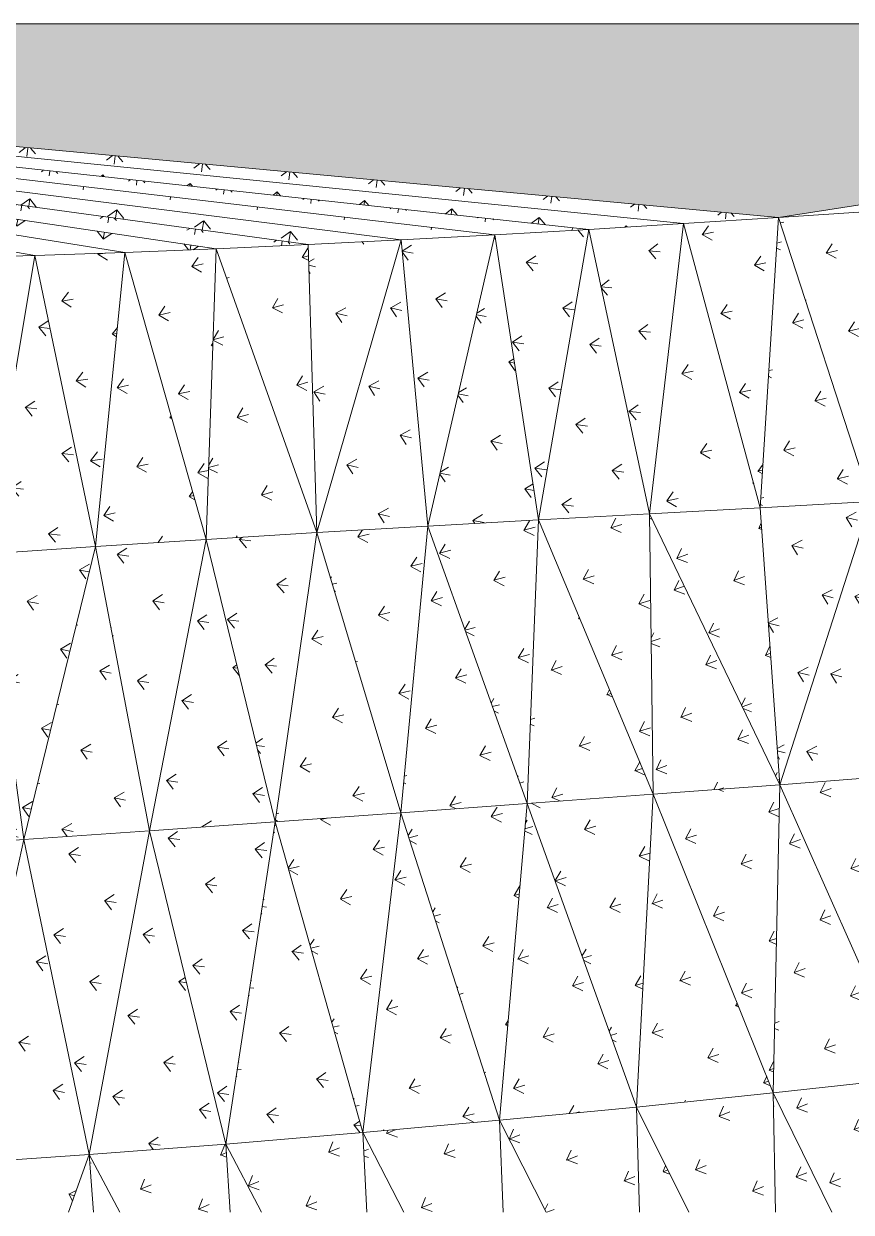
# Model space of a CAD drawing. Header units: millimetres. Extents: x -57519 to 497916, y -349472 to 446842.
# Drawn here: x 471370 to 474755, y -13502 to -8643 of the extents above; entities that cross this region are included whole.
import ezdxf

# ---------------------------------------------------------------- set-up
doc = ezdxf.new("R2010")
doc.units = ezdxf.units.MM
for name, color, linetype, lineweight in [('A-FLOR', 192, 'Continuous', 5), ('A-FLOR-PATT', 8, 'Continuous', 5), ('A-WALL', 113, 'Continuous', 20)]:
    doc.layers.add(name, color=color, linetype=linetype, lineweight=lineweight)

msp = doc.modelspace()

# ---------------------------------------------------------------- hatches: boundary and pattern name
at = {"layer": 'A-FLOR-PATT'}
h = msp.add_hatch(dxfattribs=at)
h.set_pattern_fill('FP_1823', color=256, style=0, pattern_type=2)
h.set_pattern_definition([(78.706, (384542.51, -58374.24), (-144.33207, 190.44747), [43.764, -286.325]), (32.522, (384542.51, -58374.24), (-144.33, 190.4491), [46.471, -201.375]), (127.157, (384542.51, -58374.24), (-208.9779, -133.24983), [44.805, -194.155])])
h.paths.add_polyline_path([(471415, -9590.2), (471784, -9577.6), (465950.1, -8642.5), (471211.9, -9555)], flags=0)
h = msp.add_hatch(dxfattribs=at)
h.set_pattern_fill('FP_1824', color=256, style=0, pattern_type=2)
h.set_pattern_definition([(260.5, (501572.71, -2401.94), (150.0097, -188.2403), [44.112, -288.6]), (214.323, (501572.7, -2401.94), (150.0107, -188.2402), [46.524, -201.604]), (308.551, (501572.7, -2401.94), (204.9238, 139.907), [45.132, -195.57])])
h.paths.add_polyline_path([(472157.1, -9562.7), (472533.9, -9545.6), (465950.1, -8642.5), (471170.2, -9416.4)], flags=0)
h = msp.add_hatch(dxfattribs=at)
h.set_pattern_fill('FP_1825', color=256, style=0, pattern_type=2)
h.set_pattern_definition([(79.63, (384537.52, -59356.86), (-147.2566, 189.34966), [43.944, -287.504]), (33.447, (384537.52, -59356.86), (-147.255, 189.3515), [46.498, -201.49]), (127.872, (384537.52, -59356.86), (-206.91896, -136.68433), [44.976, -194.895])])
h.paths.add_polyline_path([(471784, -9577.6), (472157.1, -9562.7), (465950.1, -8642.5), (471690.9, -9562.7)], flags=0)
h = msp.add_hatch(dxfattribs=at)
h.set_pattern_fill('FP_1827', color=256, style=0, pattern_type=2)
h.set_pattern_definition([(261.257, (501411.08, -1514.52), (152.3994, -187.2368), [44.261, -289.574]), (215.09, (501411.08, -1514.52), (152.3998, -187.2363), [46.55, -201.716]), (309.144, (501411.08, -1514.52), (203.1428, 142.7201), [45.266, -196.153])])
h.paths.add_polyline_path([(472533.9, -9545.6), (472914, -9526.4), (465950.1, -8642.5), (471170.2, -9358.5)], flags=0)
h = msp.add_hatch(dxfattribs=at)
h.set_pattern_fill('FP_1830', color=256, style=0, pattern_type=2)
h.set_pattern_definition([(272.066, (493411.82, -5733.25), (184.9975, -147.1594), [40.275, -263.501]), (221.947, (493411.82, -5733.25), (184.9984, -147.1585), [43.876, -190.13]), (321.499, (493411.82, -5733.25), (174.0457, 156.4197), [44.323, -192.066])])
h.paths.add_polyline_path([(474457.6, -9434.3), (479582.2, -8642.5), (465950.1, -8642.5), (474382.6, -9427.3)], flags=0)
h = msp.add_hatch(dxfattribs=at)
h.set_pattern_fill('FP_1835', color=256, style=0, pattern_type=2)
h.set_pattern_definition([(261.946, (501234.83, -727.78), (154.5756, -186.2592), [44.391, -290.428]), (215.789, (501234.83, -727.78), (154.5753, -186.2593), [46.573, -201.815]), (309.689, (501234.83, -727.78), (201.4857, 145.2574), [45.383, -196.662])])
h.paths.add_polyline_path([(472914, -9526.4), (473296.9, -9505.5), (466555.4, -8719.3), (471170.2, -9305.1)], flags=0)
h = msp.add_hatch(dxfattribs=at)
h.set_pattern_fill('FP_1862', color=256, style=0, pattern_type=2)
h.set_pattern_definition([(262.575, (501048.51, -34.43), (156.5609, -185.3069), [44.505, -291.171]), (216.427, (501048.5, -34.43), (156.5607, -185.307), [46.592, -201.9]), (310.194, (501048.5, -34.43), (199.939, 147.5553), [45.486, -197.104])])
h.paths.add_polyline_path([(473296.9, -9505.5), (473682.1, -9483.1), (466560.5, -8714.2), (473140.2, -9487.1)], flags=0)
h = msp.add_hatch(dxfattribs=at)
h.set_pattern_fill('FP_1829', color=256, style=0, pattern_type=2)
h.set_pattern_definition([(263.679, (500659.36, 1096.2), (160.04505, -183.4711), [44.685, -292.348]), (217.543, (500659.36, 1096.2), (160.0468, -183.4697), [46.621, -202.025]), (311.099, (500659.36, 1096.2), (197.1517, 151.5139), [45.65, -197.817])])
h.paths.add_polyline_path([(474069.1, -9459.2), (474457.6, -9434.3), (466632.2, -8711.1), (473821.1, -9434.3)], flags=0)
h = msp.add_hatch(dxfattribs=at)
h.set_pattern_fill('FP_1828', color=256, style=0, pattern_type=2)
h.set_pattern_definition([(263.151, (500855.74, 571.8), (158.3796, -184.378), [44.602, -291.81]), (217.01, (500855.74, 571.8), (158.3785, -184.3779), [46.609, -201.97]), (310.662, (500855.74, 571.8), (198.4987, 149.632), [45.574, -197.488])])
h.paths.add_polyline_path([(473682.1, -9483.1), (474069.1, -9459.2), (466632.2, -8716.7), (473140.2, -9424.2)], flags=0)
h = msp.add_hatch(dxfattribs=at)
h.set_pattern_fill('FP_1832', color=256, style=0, pattern_type=2)
h.set_pattern_definition([(297.7, (481584.5, -12587.34), (228.1338, -66.0766), [33.417, -218.631]), (234.761, (481584.5, -12587.34), (228.133, -66.0775), [36.062, -156.267]), (343.847, (481584.5, -12587.34), (110.9704, 157.085), [44.533, -192.977])])
h.paths.add_polyline_path([(474457.6, -9434.3), (474846.9, -9408.4), (479050.3, -8724.7), (474625, -9408.4)], flags=0)
h = msp.add_hatch(dxfattribs=at)
h.set_pattern_fill('FP_1729', color=256, style=0, pattern_type=2)
h.set_pattern_definition([(14.175, (391637.37, 3341.4), (127.9513, 203.4777), [47.488, -310.69]), (332.174, (391637.37, 3341.4), (127.94775, 203.4801), [46.5, -201.499]), (57.838, (391637.37, 3341.4), (-219.322, 115.7637), [45.068, -195.296])])
h.paths.add_polyline_path([(474834.9, -10596.6), (474846.9, -9408.4), (474457.6, -9434.3), (474825.8, -10568.5)], flags=0)
h = msp.add_hatch(dxfattribs=at)
h.set_pattern_fill('FP_1728', color=256, style=0, pattern_type=2)
h.set_pattern_definition([(354.585, (411573.41, 20632.89), (198.60074, 147.5638), [47.521, -310.908]), (311.099, (411573.41, 20632.9), (198.6011, 147.5644), [45.132, -195.572]), (36.613, (411573.41, 20632.9), (-158.2287, 181.3885), [46.392, -201.03])])
h.paths.add_polyline_path([(473929.7, -10646.1), (474069.1, -9459.2), (473682.1, -9483.1)], flags=0)
h = msp.add_hatch(dxfattribs=at)
h.set_pattern_fill('FP_1696', color=256, style=0, pattern_type=2)
h.set_pattern_definition([(11.705, (393689.75, 6095.28), (137.58086, 197.68116), [47.528, -310.953]), (329.654, (393689.75, 6095.28), (137.58286, 197.6793), [46.375, -200.957]), (55.163, (393689.75, 6095.28), (-213.4459, 124.955), [45.158, -195.686])])
h.paths.add_polyline_path([(473929.7, -10646.1), (474382.6, -10621.9), (474069.1, -9459.2), (473944.9, -10516.5)], flags=0)
h = msp.add_hatch(dxfattribs=at)
h.set_pattern_fill('FP_1731', color=256, style=0, pattern_type=2)
h.set_pattern_definition([(11.793, (393720.32, 6029.91), (137.58726, 197.97232), [47.54, -311.029]), (329.704, (393720.32, 6029.9), (137.587, 197.97286), [46.344, -200.825]), (55.201, (393720.32, 6029.9), (-213.41264, 124.6913), [45.204, -195.884])])
h.paths.add_polyline_path([(474382.6, -10621.9), (474457.6, -9434.3), (474069.5, -9460.6), (474375.8, -10596.6)], flags=0)
h = msp.add_hatch(dxfattribs=at)
h.set_pattern_fill('FP_1707', color=256, style=0, pattern_type=2)
h.set_pattern_definition([(14.087, (391619.6, 3376.82), (127.95163, 203.1851), [47.474, -310.595]), (332.122, (391619.6, 3376.82), (127.9498, 203.18555), [46.528, -201.62]), (57.801, (391619.6, 3376.82), (-219.35085, 116.0297), [45.022, -195.094])])
h.paths.add_polyline_path([(474382.6, -10621.9), (474834.9, -10596.6), (474457.6, -9434.3), (474456, -9459.2)], flags=0)
h = msp.add_hatch(dxfattribs=at)
h.set_pattern_fill('FP_1726', color=256, style=0, pattern_type=2)
h.set_pattern_definition([(349.582, (417589.55, 24238.65), (212.47845, 129.78445), [47.39, -310.048]), (305.576, (417589.55, 24238.65), (212.4782, 129.78395), [44.819, -194.217]), (31.417, (417589.55, 24238.65), (-139.0672, 194.419), [46.684, -202.296])])
h.paths.add_polyline_path([(473022.6, -10696.4), (473296.9, -9505.5), (472914, -9526.4)], flags=0)
h = msp.add_hatch(dxfattribs=at)
h.set_pattern_fill('FP_1698', color=256, style=0, pattern_type=2)
h.set_pattern_definition([(349.598, (417537.59, 24026.99), (212.47725, 129.8353), [47.387, -310.025]), (305.582, (417537.6, 24027), (212.4773, 129.8349), [44.811, -194.179]), (31.427, (417537.6, 24027), (-139.0597, 194.3673), [46.689, -202.317])])
h.paths.add_polyline_path([(473022.6, -10696.4), (473476.2, -10670.8), (473296.9, -9505.5), (473140.2, -10185.8)], flags=0)
h = msp.add_hatch(dxfattribs=at)
h.set_pattern_fill('FP_1732', color=256, style=0, pattern_type=2)
h.set_pattern_definition([(352.099, (414556.12, 22489.47), (205.74063, 138.84254), [47.462, -310.517]), (308.361, (414556.12, 22489.47), (205.74055, 138.8423), [44.967, -194.859]), (34.013, (414556.12, 22489.47), (-148.8394, 188.0517), [46.539, -201.668])])
h.paths.add_polyline_path([(473476.2, -10670.8), (473682.1, -9483.1), (473296.9, -9505.5)], flags=0)
h = msp.add_hatch(dxfattribs=at)
h.set_pattern_fill('FP_1697', color=256, style=0, pattern_type=2)
h.set_pattern_definition([(352.068, (414456.73, 22237.53), (205.7379, 138.74508), [47.467, -310.554]), (308.35, (414456.73, 22237.53), (205.7372, 138.7472), [44.984, -194.931]), (33.995, (414456.73, 22237.53), (-148.858, 188.151), [46.528, -201.622])])
h.paths.add_polyline_path([(473476.2, -10670.8), (473929.7, -10646.1), (473682.1, -9483.1), (473678.2, -9505.5)], flags=0)
h = msp.add_hatch(dxfattribs=at)
h.set_pattern_fill('FP_1725', color=256, style=0, pattern_type=2)
h.set_pattern_definition([(12.218, (393249.76, 7594.81), (135.08878, 199.0251), [47.5, -310.765]), (330.192, (393249.76, 7594.81), (135.0899, 199.0242), [46.472, -201.38]), (55.833, (393249.76, 7594.8), (-215.0615, 123.2058), [45.101, -195.439])])
h.paths.add_polyline_path([(472115.9, -10750.9), (472157.1, -9562.7), (471784, -9577.6)], flags=0)
h = msp.add_hatch(dxfattribs=at)
h.set_pattern_fill('FP_1699', color=256, style=0, pattern_type=2)
h.set_pattern_definition([(15.409, (390852.12, 4179.16), (122.64892, 206.06814), [47.445, -310.411]), (333.474, (390852.12, 4179.16), (122.6488, 206.068), [46.594, -201.909]), (59.24, (390852.12, 4179.16), (-222.34474, 110.9808), [44.964, -194.842])])
h.paths.add_polyline_path([(472115.9, -10750.9), (472569.1, -10723.1), (472157.1, -9562.7)], flags=0)
h = msp.add_hatch(dxfattribs=at)
h.set_pattern_fill('FP_1742', color=256, style=0, pattern_type=2)
h.set_pattern_definition([(15.274, (390839.26, 4072.28), (122.65073, 205.6165), [47.42, -310.244]), (333.393, (390839.26, 4072.28), (122.65, 205.6169), [46.635, -202.084]), (59.184, (390839.26, 4072.28), (-222.379, 111.39386), [44.891, -194.527])])
h.paths.add_polyline_path([(472569.1, -10723.1), (472533.9, -9545.6), (472157.1, -9562.7)], flags=0)
h = msp.add_hatch(dxfattribs=at)
h.set_pattern_fill('FP_1727', color=256, style=0, pattern_type=2)
h.set_pattern_definition([(347.049, (420635.78, 25871.99), (218.74388, 120.47014), [47.309, -309.516]), (302.765, (420635.78, 25871.99), (218.7453, 120.4699), [44.694, -193.673]), (28.843, (420635.78, 25871.99), (-129.00265, 200.4415), [46.823, -202.901])])
h.paths.add_polyline_path([(472569.1, -10723.1), (472914, -9526.4), (472533.9, -9545.6)], flags=0)
h = msp.add_hatch(dxfattribs=at)
h.set_pattern_fill('FP_1695', color=256, style=0, pattern_type=2)
h.set_pattern_definition([(347.12, (420648.67, 25695.47), (218.7421, 120.69606), [47.291, -309.398]), (302.79, (420648.67, 25695.47), (218.74085, 120.6974), [44.653, -193.498]), (28.889, (420648.67, 25695.47), (-128.9737, 200.205), [46.843, -202.988])])
h.paths.add_polyline_path([(472569.1, -10723.1), (473022.6, -10696.4), (472914, -9526.4), (472576.7, -10696.4)], flags=0)
h = msp.add_hatch(dxfattribs=at)
h.set_pattern_fill('FP_1721', color=256, style=0, pattern_type=2)
h.set_pattern_definition([(352.106, (413855.31, 24839.85), (204.93944, 139.63364), [47.512, -310.847]), (308.464, (413855.31, 24839.85), (204.9383, 139.634), [45.223, -195.966]), (34.268, (413855.31, 24839.85), (-150.0236, 188.8512), [46.498, -201.489])])
h.paths.add_polyline_path([(471211.9, -10810.5), (471415, -9590.2), (471048.5, -9601.4), (471170.2, -10501.7)], flags=0)
h = msp.add_hatch(dxfattribs=at)
h.set_pattern_fill('FP_1694', color=256, style=0, pattern_type=2)
h.set_pattern_definition([(352.394, (414095.21, 24638.88), (204.9582, 140.5402), [47.463, -310.528]), (308.575, (414095.21, 24638.88), (204.9581, 140.5402), [45.07, -195.305]), (34.438, (414095.21, 24638.88), (-149.88215, 187.9256), [46.596, -201.918])])
h.paths.add_polyline_path([(471211.9, -10810.5), (471663.4, -10780.1), (471415, -9590.2), (471217, -10780.1)], flags=0)
h = msp.add_hatch(dxfattribs=at)
h.set_pattern_fill('FP_1723', color=256, style=0, pattern_type=2)
h.set_pattern_definition([(8.999, (395956.15, 11188.55), (147.73682, 191.42178), [47.563, -311.178]), (326.777, (395956.15, 11188.55), (147.73565, 191.4229), [46.304, -200.651]), (52.34, (395956.15, 11188.55), (-206.58884, 135.3066), [45.338, -196.465])])
h.paths.add_polyline_path([(471663.4, -10780.1), (471784, -9577.6), (471415, -9590.2), (471432.3, -9672.8)], flags=0)
h = msp.add_hatch(dxfattribs=at)
h.set_pattern_fill('FP_1693', color=256, style=0, pattern_type=2)
h.set_pattern_definition([(12.417, (393288.15, 7770.3), (135.09994, 199.6848), [47.529, -310.955]), (330.306, (393288.15, 7770.3), (135.1002, 199.6846), [46.406, -201.093]), (55.919, (393288.15, 7770.3), (-214.9976, 122.60244), [45.205, -195.888])])
h.paths.add_polyline_path([(471663.4, -10780.1), (472115.9, -10750.9), (471784, -9577.6)], flags=0)
h = msp.add_hatch(dxfattribs=at)
h.set_pattern_fill('FP_1593', color=256, style=0, pattern_type=2)
h.set_pattern_definition([(20.08, (386591.9, -3094.17), (102.09065, 213.76698), [47.234, -309.028]), (338.529, (386591.9, -3094.17), (102.0936, 213.76535), [46.848, -203.006]), (64.471, (386591.9, -3094.17), (-232.5142, 91.4541), [44.418, -192.476])])
h.paths.add_polyline_path([(474462, -11754.1), (474382.6, -10621.9), (473929.7, -10646.1), (474188.5, -11184.8)], flags=0)
h = msp.add_hatch(dxfattribs=at)
h.set_pattern_fill('FP_1587', color=256, style=0, pattern_type=2)
h.set_pattern_definition([(345.865, (421529.82, 24276.86), (221.89175, 115.0683), [47.22, -308.935]), (301.431, (421529.82, 24276.86), (221.893, 115.0679), [44.398, -192.391]), (27.41, (421529.82, 24276.86), (-123.4785, 202.0446), [46.866, -203.088])])
h.paths.add_polyline_path([(474462, -11754.1), (474834.9, -10596.6), (474382.6, -10621.9), (474422.1, -11184.8)], flags=0)
h = msp.add_hatch(dxfattribs=at)
h.set_pattern_fill('FP_1552', color=256, style=0, pattern_type=2)
h.set_pattern_definition([(346.065, (421687.88, 24043.37), (221.8734, 115.70653), [47.163, -308.564]), (301.497, (421687.88, 24043.37), (221.8725, 115.7088), [44.281, -191.886]), (27.542, (421687.88, 24043.37), (-123.3847, 201.3733), [46.918, -203.313])])
h.paths.add_polyline_path([(474462, -11754.1), (474980.1, -11713.7), (474834.9, -10596.6), (474467.9, -11735.8)], flags=0)
h = msp.add_hatch(dxfattribs=at)
h.set_pattern_fill('FP_1584', color=256, style=0, pattern_type=2)
h.set_pattern_definition([(15.322, (389956.41, 3148.24), (122.713, 205.24533), [47.431, -310.315]), (333.526, (389956.41, 3148.24), (122.7154, 205.24405), [46.568, -201.793]), (59.125, (389956.4, 3148.24), (-222.3168, 110.71634), [44.837, -194.295])])
h.paths.add_polyline_path([(473428.6, -11831.5), (473476.2, -10670.8), (473022.6, -10696.4), (473197.3, -11184.8)], flags=0)
h = msp.add_hatch(dxfattribs=at)
h.set_pattern_fill('FP_1558', color=256, style=0, pattern_type=2)
h.set_pattern_definition([(17.858, (388196.32, 208.16), (112.55805, 210.30873), [47.379, -309.974]), (336.127, (388196.32, 208.16), (112.5562, 210.30936), [46.663, -202.207]), (61.844, (388196.32, 208.16), (-227.5763, 100.7233), [44.725, -193.81])])
h.paths.add_polyline_path([(473428.6, -11831.5), (473944.9, -11793.3), (473476.2, -10670.8), (473455.1, -11184.8)], flags=0)
h = msp.add_hatch(dxfattribs=at)
h.set_pattern_fill('FP_1585', color=256, style=0, pattern_type=2)
h.set_pattern_definition([(17.683, (388200.66, 83.09), (112.5749, 209.71852), [47.341, -309.728]), (336.018, (388200.66, 83.1), (112.5751, 209.7182), [46.712, -202.418]), (61.774, (388200.66, 83.1), (-227.62376, 101.2563), [44.629, -193.393])])
h.paths.add_polyline_path([(473944.9, -11793.3), (473929.7, -10646.1), (473476.2, -10670.8), (473690.8, -11184.8)], flags=0)
h = msp.add_hatch(dxfattribs=at)
h.set_pattern_fill('FP_1551', color=256, style=0, pattern_type=2)
h.set_pattern_definition([(20.289, (386570.91, -2992.86), (102.0517, 214.47392), [47.286, -309.365]), (338.664, (386570.91, -2992.86), (102.0538, 214.4735), [46.795, -202.78]), (64.553, (386570.9, -2992.86), (-232.4692, 90.8062), [44.534, -192.981])])
h.paths.add_polyline_path([(473944.9, -11793.3), (474462, -11754.1), (473929.7, -10646.1), (473944.4, -11754.1)], flags=0)
h = msp.add_hatch(dxfattribs=at)
h.set_pattern_fill('FP_1582', color=256, style=0, pattern_type=2)
h.set_pattern_definition([(353.4, (412074.52, 22886.79), (202.11636, 143.33826), [47.491, -310.711]), (309.798, (412074.52, 22886.79), (202.115, 143.3405), [45.028, -195.121]), (35.344, (412074.52, 22886.79), (-153.7135, 184.5082), [46.459, -201.324])])
h.paths.add_polyline_path([(472398.2, -11905.7), (472569.1, -10723.1), (472115.9, -10750.9), (472221.9, -11184.8)], flags=0)
h = msp.add_hatch(dxfattribs=at)
h.set_pattern_fill('FP_1547', color=256, style=0, pattern_type=2)
h.set_pattern_definition([(13.085, (391861.11, 6270.75), (132.54557, 200.68763), [47.519, -310.889]), (331.1, (391861.1, 6270.75), (132.5455, 200.68784), [46.38, -200.981]), (56.557, (391861.1, 6270.75), (-216.55604, 119.5451), [45.095, -195.412])])
h.paths.add_polyline_path([(472398.2, -11905.7), (472913, -11868.9), (472569.1, -10723.1), (472403.5, -11868.9)], flags=0)
h = msp.add_hatch(dxfattribs=at)
h.set_pattern_fill('FP_1583', color=256, style=0, pattern_type=2)
h.set_pattern_definition([(12.978, (391855.8, 6103.95), (132.5409, 200.3308), [47.503, -310.787]), (331.039, (391855.8, 6103.95), (132.5424, 200.33054), [46.416, -201.137]), (56.511, (391855.8, 6103.95), (-216.597, 119.8671), [45.039, -195.169])])
h.paths.add_polyline_path([(472913, -11868.9), (473022.6, -10696.4), (472569.1, -10723.1), (472707.7, -11184.8)], flags=0)
h = msp.add_hatch(dxfattribs=at)
h.set_pattern_fill('FP_1550', color=256, style=0, pattern_type=2)
h.set_pattern_definition([(15.461, (389959.77, 3294.2), (122.70954, 205.71146), [47.456, -310.48]), (333.609, (389959.77, 3294.2), (122.7109, 205.7105), [46.525, -201.608]), (59.183, (389959.77, 3294.2), (-222.27306, 110.29355), [44.912, -194.619])])
h.paths.add_polyline_path([(472913, -11868.9), (473428.6, -11831.5), (473022.6, -10696.4), (472977, -11184.8)], flags=0)
h = msp.add_hatch(dxfattribs=at)
h.set_pattern_fill('FP_1580', color=256, style=0, pattern_type=2)
h.set_pattern_definition([(349.043, (417427.53, 26368.53), (214.1085, 127.90053), [47.346, -309.76]), (304.883, (417427.53, 26368.53), (214.108, 127.9022), [44.748, -193.909]), (30.853, (417427.53, 26368.53), (-136.489, 195.7753), [46.763, -202.639])])
h.paths.add_polyline_path([(471370.1, -11978.8), (471663.4, -10780.1), (471211.9, -10810.5), (471262.6, -11184.8)], flags=0)
h = msp.add_hatch(dxfattribs=at)
h.set_pattern_fill('FP_1546', color=256, style=0, pattern_type=2)
h.set_pattern_definition([(349.072, (417378.1, 26119.33), (214.10583, 127.99282), [47.339, -309.715]), (304.893, (417378.1, 26119.33), (214.1059, 127.9927), [44.732, -193.839]), (30.871, (417378.1, 26119.33), (-136.4731, 195.6809), [46.771, -202.675])])
h.paths.add_polyline_path([(471370.1, -11978.8), (471883.9, -11942.3), (471663.4, -10780.1), (471379.1, -11942.3)], flags=0)
h = msp.add_hatch(dxfattribs=at)
h.set_pattern_fill('FP_1581', color=256, style=0, pattern_type=2)
h.set_pattern_definition([(351.202, (414740.16, 24710.32), (208.3484, 135.67016), [47.425, -310.274]), (307.321, (414740.16, 24710.32), (208.3483, 135.6696), [44.887, -194.51]), (33.071, (414740.16, 24710.32), (-145.14175, 190.3798), [46.618, -202.01])])
h.paths.add_polyline_path([(471883.9, -11942.3), (472115.9, -10750.9), (471663.4, -10780.1), (471740.2, -11184.8)], flags=0)
h = msp.add_hatch(dxfattribs=at)
h.set_pattern_fill('FP_1548', color=256, style=0, pattern_type=2)
h.set_pattern_definition([(351.257, (414722.43, 24430.62), (208.34863, 135.84395), [47.413, -310.201]), (307.341, (414722.43, 24430.62), (208.3481, 135.8437), [44.857, -194.379]), (33.104, (414722.43, 24430.62), (-145.1092, 190.2027), [46.635, -202.086])])
h.paths.add_polyline_path([(471883.9, -11942.3), (472398.2, -11905.7), (472115.9, -10750.9), (471891, -11905.7)], flags=0)
h = msp.add_hatch(dxfattribs=at)
h.set_pattern_fill('FP_1549', color=256, style=0, pattern_type=2)
h.set_pattern_definition([(346.918, (420056.48, 27656.6), (219.4275, 120.04102), [47.255, -309.163]), (302.474, (420056.48, 27656.6), (219.4269, 120.0424), [44.609, -193.307]), (28.681, (420056.48, 27656.6), (-127.738, 200.7162), [46.897, -203.22])])
h.paths.add_polyline_path([(470856.9, -12015.4), (471370.1, -11978.8), (471211.9, -10810.5), (471101.6, -11184.8)], flags=0)
h = msp.add_hatch(dxfattribs=at)
h.set_pattern_fill('FP_1441', color=256, style=0, pattern_type=2)
h.set_pattern_definition([(17.867, (385818.8, 1301.65), (113.08147, 212.51467), [47.419, -310.24]), (335.67, (385818.8, 1301.65), (113.0839, 212.5132), [46.778, -202.706]), (61.982, (385818.8, 1301.65), (-227.32755, 102.78304), [45.136, -195.591])])
h.paths.add_polyline_path([(474435.9, -13014.6), (474462, -11754.1), (473944.9, -11793.3)], flags=0)
h = msp.add_hatch(dxfattribs=at)
h.set_pattern_fill('FP_1414', color=256, style=0, pattern_type=2)
h.set_pattern_definition([(19.778, (384804.29, -999.23), (105.92895, 216.07498), [47.419, -310.235]), (337.6, (384804.29, -999.23), (105.9324, 216.07394), [46.771, -202.676]), (63.884, (384804.29, -999.23), (-230.62744, 95.0534), [45.121, -195.523])])
h.paths.add_polyline_path([(474435.9, -13014.6), (474995.3, -12953.1), (474462, -11754.1), (474461, -11802.6)], flags=0)
h = msp.add_hatch(dxfattribs=at)
h.set_pattern_fill('FP_1442', color=256, style=0, pattern_type=2)
h.set_pattern_definition([(19.528, (384807.69, -1184.51), (105.97997, 215.23537), [47.364, -309.88]), (337.446, (384807.7, -1184.51), (105.979, 215.2359), [46.842, -202.98]), (63.785, (384807.7, -1184.5), (-230.7151, 95.82005), [44.984, -194.929])])
h.paths.add_polyline_path([(474995.3, -12953.1), (474980.1, -11713.7), (474462, -11754.1), (474980.1, -12918.8)], flags=0)
h = msp.add_hatch(dxfattribs=at)
h.set_pattern_fill('FP_1443', color=256, style=0, pattern_type=2)
h.set_pattern_definition([(16.196, (386936.03, 3732.18), (120.10828, 209.49946), [47.467, -310.553]), (333.89, (386936.03, 3732.18), (120.10904, 209.4998), [46.711, -202.415]), (60.174, (386936.03, 3732.18), (-223.70314, 109.63844), [45.279, -196.209])])
h.paths.add_polyline_path([(473876.2, -13072.4), (473944.9, -11793.3), (473428.6, -11831.5), (473476.2, -11963.6)], flags=0)
h = msp.add_hatch(dxfattribs=at)
h.set_pattern_fill('FP_1409', color=256, style=0, pattern_type=2)
h.set_pattern_definition([(18.075, (385822.48, 1492.5), (113.05262, 213.21163), [47.46, -310.508]), (335.797, (385822.48, 1492.5), (113.0501, 213.2124), [46.716, -202.437]), (62.066, (385822.48, 1492.5), (-227.25126, 102.1472), [45.249, -196.08])])
h.paths.add_polyline_path([(473876.2, -13072.4), (474435.9, -13014.6), (473944.9, -11793.3), (473879.3, -13014.6)], flags=0)
h = msp.add_hatch(dxfattribs=at)
h.set_pattern_fill('FP_1449', color=256, style=0, pattern_type=2)
h.set_pattern_definition([(14.524, (388154.31, 6095.45), (127.02054, 206.21086), [47.508, -310.821]), (332.112, (388154.3, 6095.45), (127.0223, 206.2094), [46.64, -202.105]), (58.368, (388154.3, 6095.45), (-219.85775, 116.34714), [45.411, -196.781])])
h.paths.add_polyline_path([(473316.3, -13126.5), (473428.6, -11831.5), (472913, -11868.9), (473140.2, -12577.3)], flags=0)
h = msp.add_hatch(dxfattribs=at)
h.set_pattern_fill('FP_1407', color=256, style=0, pattern_type=2)
h.set_pattern_definition([(16.363, (386942.1, 3926.34), (120.09097, 210.0553), [47.497, -310.745]), (333.989, (386942.1, 3926.34), (120.08965, 210.05605), [46.659, -202.188]), (60.243, (386942.1, 3926.34), (-223.64045, 109.131), [45.368, -196.593])])
h.paths.add_polyline_path([(473316.3, -13126.5), (473876.2, -13072.4), (473428.6, -11831.5), (473321, -13072.4)], flags=0)
h = msp.add_hatch(dxfattribs=at)
h.set_pattern_fill('FP_1439', color=256, style=0, pattern_type=2)
h.set_pattern_definition([(352.824, (409971.53, 25312.91), (203.3901, 143.82253), [47.492, -310.713]), (308.873, (409971.53, 25312.9), (203.39, 143.8217), [45.414, -196.794]), (35.265, (409971.53, 25312.9), (-152.0088, 188.5685), [46.707, -202.396])])
h.paths.add_polyline_path([(472196.7, -13223.3), (472398.2, -11905.7), (471883.9, -11942.3), (471892.8, -11978.8)], flags=0)
h = msp.add_hatch(dxfattribs=at)
h.set_pattern_fill('FP_1406', color=256, style=0, pattern_type=2)
h.set_pattern_definition([(352.906, (409983.39, 24982.97), (203.38563, 144.08133), [47.477, -310.614]), (308.904, (409983.4, 24982.97), (203.38585, 144.0824), [45.37, -196.604]), (35.314, (409983.4, 24982.97), (-151.9623, 188.3061), [46.734, -202.515])])
h.paths.add_polyline_path([(472196.7, -13223.3), (472756.4, -13176.8), (472398.2, -11905.7), (472203.8, -13176.8)], flags=0)
h = msp.add_hatch(dxfattribs=at)
h.set_pattern_fill('FP_1440', color=256, style=0, pattern_type=2)
h.set_pattern_definition([(12.855, (389468.76, 8381.03), (133.79672, 202.66012), [47.543, -311.046]), (330.343, (389468.76, 8381.03), (133.7958, 202.6609), [46.563, -201.774]), (56.568, (389468.76, 8381.03), (-215.8065, 122.87714), [45.533, -197.31])])
h.paths.add_polyline_path([(472756.4, -13176.8), (472913, -11868.9), (472398.2, -11905.7), (472569.1, -12512.1)], flags=0)
h = msp.add_hatch(dxfattribs=at)
h.set_pattern_fill('FP_1408', color=256, style=0, pattern_type=2)
h.set_pattern_definition([(14.648, (388157.61, 6290.83), (127.0137, 206.62192), [47.527, -310.947]), (332.184, (388157.61, 6290.83), (127.01415, 206.62195), [46.599, -201.927]), (58.42, (388157.61, 6290.83), (-219.80856, 115.9715), [45.476, -197.063])])
h.paths.add_polyline_path([(472756.4, -13176.8), (473316.3, -13126.5), (472913, -11868.9)], flags=0)
h = msp.add_hatch(dxfattribs=at)
h.set_pattern_fill('FP_1438', color=256, style=0, pattern_type=2)
h.set_pattern_definition([(351.284, (411807.85, 26746.24), (207.6429, 138.4149), [47.454, -310.469]), (307.184, (411807.85, 26746.24), (207.6427, 138.4142), [45.34, -196.474]), (33.687, (411807.85, 26746.24), (-146.1454, 192.6541), [46.79, -202.758])])
h.paths.add_polyline_path([(471637.3, -13265.8), (471883.9, -11942.3), (471370.1, -11978.8), (471377.8, -12015.4)], flags=0)
h = msp.add_hatch(dxfattribs=at)
h.set_pattern_fill('FP_1410', color=256, style=0, pattern_type=2)
h.set_pattern_definition([(351.319, (411761.91, 26428.53), (207.63976, 138.52525), [47.447, -310.422]), (307.197, (411761.91, 26428.53), (207.6401, 138.5259), [45.321, -196.392]), (33.709, (411761.91, 26428.53), (-146.13006, 192.53975), [46.801, -202.806])])
h.paths.add_polyline_path([(471637.3, -13265.8), (472196.7, -13223.3), (471883.9, -11942.3), (471645.2, -13223.3)], flags=0)
h = msp.add_hatch(dxfattribs=at)
h.set_pattern_fill('FP_1405', color=256, style=0, pattern_type=2)
h.set_pattern_definition([(349.735, (413600.2, 27774.59), (211.72415, 132.8123), [47.415, -310.21]), (305.497, (413600.2, 27774.6), (211.72445, 132.8116), [45.264, -196.145]), (32.099, (413600.2, 27774.6), (-140.1749, 196.54256), [46.862, -203.07])])
h.paths.add_polyline_path([(471078.4, -13304.4), (471637.3, -13265.8), (471370.1, -11978.8), (471170.2, -12887.3)], flags=0)
h = msp.add_hatch(dxfattribs=at)
h.set_pattern_fill('FP_1287', color=256, style=0, pattern_type=2)
h.set_pattern_definition([(21.315, (383015.06, -3079.9), (99.1114, 217.9072), [47.354, -309.814]), (339.343, (383015.06, -3079.9), (99.1118, 217.90754), [46.815, -202.863]), (65.543, (383015.06, -3079.9), (-233.6262, 88.0765), [44.885, -194.503])])
h.paths.add_polyline_path([(474674.7, -13502.3), (474998.4, -13502.3), (474995.3, -12953.1), (474435.9, -13014.6), (474462, -13067.9)], flags=0)
h = msp.add_hatch(dxfattribs=at)
h.set_pattern_fill('FP_1286', color=256, style=0, pattern_type=2)
h.set_pattern_definition([(21.675, (382654.92, -2900.28), (97.36855, 218.61894), [47.332, -309.666]), (339.686, (382654.92, -2900.28), (97.36976, 218.61883), [46.862, -203.069]), (65.993, (382654.92, -2900.28), (-234.3875, 86.76464), [44.873, -194.449])])
h.paths.add_polyline_path([(474090.4, -13502.3), (474444.3, -13502.3), (474435.9, -13014.6), (473876.2, -13072.4), (473944.9, -13210.2)], flags=0)
h = msp.add_hatch(dxfattribs=at)
h.set_pattern_fill('FP_1249', color=256, style=0, pattern_type=2)
h.set_pattern_definition([(21.413, (382993.95, -2974.17), (99.08447, 218.23786), [47.376, -309.958]), (339.404, (382993.95, -2974.17), (99.0851, 218.2381), [46.788, -202.746]), (65.581, (382993.95, -2974.17), (-233.5843, 87.7794), [44.94, -194.739])])
h.paths.add_polyline_path([(474444.3, -13502.3), (474674.7, -13502.3), (474435.9, -13014.6)], flags=0)
h = msp.add_hatch(dxfattribs=at)
h.set_pattern_fill('FP_1291', color=256, style=0, pattern_type=2)
h.set_pattern_definition([(22.032, (382314.35, -2729.39), (95.63465, 219.29825), [47.308, -309.511]), (340.029, (382314.35, -2729.39), (95.63207, 219.2988), [46.907, -203.265]), (66.438, (382314.35, -2729.39), (-235.12695, 85.4479), [44.858, -194.386])])
h.paths.add_polyline_path([(473506.9, -13502.3), (473888.6, -13502.3), (473876.2, -13072.4), (473316.3, -13126.5), (473428.6, -13347.8)], flags=0)
h = msp.add_hatch(dxfattribs=at)
h.set_pattern_fill('FP_1253', color=256, style=0, pattern_type=2)
h.set_pattern_definition([(21.762, (382634.57, -2810.03), (97.34688, 218.91414), [47.352, -309.8]), (339.741, (382634.57, -2810.03), (97.3463, 218.9141), [46.839, -202.968]), (66.027, (382634.57, -2810.03), (-234.35334, 86.49556), [44.922, -194.661])])
h.paths.add_polyline_path([(473888.6, -13502.3), (474090.4, -13502.3), (473876.2, -13072.4)], flags=0)
h = msp.add_hatch(dxfattribs=at)
h.set_pattern_fill('FP_1284', color=256, style=0, pattern_type=2)
h.set_pattern_definition([(22.385, (381995.67, -2567.76), (93.91236, 219.9399), [47.283, -309.349]), (340.37, (381995.67, -2567.76), (93.90805, 219.9417), [46.95, -203.45]), (66.879, (381995.67, -2567.76), (-235.84765, 84.1211), [44.841, -194.31])])
h.paths.add_polyline_path([(473140.2, -13502.3), (473331.5, -13502.3), (473316.3, -13126.5), (472756.4, -13176.8), (472924.4, -13502.3)], flags=0)
h = msp.add_hatch(dxfattribs=at)
h.set_pattern_fill('FP_1247', color=256, style=0, pattern_type=2)
h.set_pattern_definition([(22.107, (382295.57, -2656.08), (95.61367, 219.55187), [47.326, -309.631]), (340.077, (382295.57, -2656.08), (95.6113, 219.5527), [46.888, -203.181]), (66.467, (382295.57, -2656.08), (-235.1015, 85.21606), [44.9, -194.567])])
h.paths.add_polyline_path([(473331.5, -13502.3), (473506.9, -13502.3), (473316.3, -13126.5)], flags=0)
h = msp.add_hatch(dxfattribs=at)
h.set_pattern_fill('FP_1285', color=256, style=0, pattern_type=2)
h.set_pattern_definition([(22.733, (381701.39, -2416.64), (92.20317, 220.53918), [47.257, -309.178]), (340.708, (381701.4, -2416.64), (92.20294, 220.5397), [46.99, -203.625]), (67.312, (381701.4, -2416.64), (-236.5436, 82.79574), [44.82, -194.218])])
h.paths.add_polyline_path([(472343.2, -13502.3), (472773.3, -13502.3), (472756.4, -13176.8), (472196.7, -13223.3), (472327.7, -13472.7)], flags=0)
h = msp.add_hatch(dxfattribs=at)
h.set_pattern_fill('FP_1245', color=256, style=0, pattern_type=2)
h.set_pattern_definition([(22.445, (381979.52, -2513.1), (93.89346, 220.1417), [47.298, -309.448]), (340.408, (381979.52, -2513.1), (93.894, 220.1417), [46.935, -203.386]), (66.901, (381979.52, -2513.1), (-235.8282, 83.9378), [44.874, -194.455])])
h.paths.add_polyline_path([(472773.3, -13502.3), (472924.4, -13502.3), (472756.4, -13176.8)], flags=0)
h = msp.add_hatch(dxfattribs=at)
h.set_pattern_fill('FP_1292', color=256, style=0, pattern_type=2)
h.set_pattern_definition([(343.993, (420314.27, 29956.02), (225.6741, 110.1677), [47.18, -308.672]), (299.194, (420314.27, 29956.02), (225.6728, 110.1706), [44.738, -193.865]), (26.02, (420314.27, 29956.02), (-116.37975, 208.2967), [47.087, -204.042])])
h.paths.add_polyline_path([(471170.2, -13502.3), (471553.1, -13502.3), (471637.3, -13265.8), (471078.4, -13304.4), (471095.3, -13502.3)], flags=0)
h = msp.add_hatch(dxfattribs=at)
h.set_pattern_fill('FP_1248', color=256, style=0, pattern_type=2)
h.set_pattern_definition([(343.99, (420195.97, 29737.97), (225.67342, 110.1588), [47.181, -308.679]), (299.192, (420195.97, 29737.97), (225.6752, 110.1551), [44.74, -193.874]), (26.018, (420195.97, 29737.97), (-116.3823, 208.3071), [47.086, -204.038])])
h.paths.add_polyline_path([(471654.9, -13502.3), (471637.3, -13265.8), (471553.1, -13502.3), (471637.3, -13502.3)], flags=0)
h = msp.add_hatch(dxfattribs=at)
h.set_pattern_fill('FP_1283', color=256, style=0, pattern_type=2)
h.set_pattern_definition([(23.075, (381433.87, -2277.42), (90.5096, 221.09194), [47.23, -308.998]), (341.045, (381433.87, -2277.42), (90.5084, 221.09254), [47.028, -203.79]), (67.737, (381433.87, -2277.42), (-237.2176, 81.4734), [44.794, -194.107])])
h.paths.add_polyline_path([(472214.3, -13502.3), (472196.7, -13223.3), (471637.3, -13265.8), (471763.7, -13502.3), (471883.9, -13502.3)], flags=0)
h = msp.add_hatch(dxfattribs=at)
h.set_pattern_fill('FP_1244', color=256, style=0, pattern_type=2)
h.set_pattern_definition([(23.096, (381427.33, -2265.14), (90.50203, 221.16186), [47.235, -309.035]), (341.058, (381427.33, -2265.14), (90.50513, 221.1604), [47.024, -203.769]), (67.745, (381427.33, -2265.14), (-237.21344, 81.4069), [44.806, -194.157])])
h.paths.add_polyline_path([(471654.9, -13502.3), (471763.7, -13502.3), (471637.3, -13265.8)], flags=0)
h = msp.add_hatch(dxfattribs=at)
h.set_pattern_fill('FP_1246', color=256, style=0, pattern_type=2)
h.set_pattern_definition([(22.775, (381689.22, -2382.33), (92.18936, 220.68073), [47.268, -309.25]), (340.736, (381689.22, -2382.33), (92.1883, 220.6814), [46.98, -203.582]), (67.327, (381689.22, -2382.33), (-236.53174, 82.66885), [44.843, -194.32])])
h.paths.add_polyline_path([(472214.3, -13502.3), (472343.2, -13502.3), (472196.7, -13223.3)], flags=0)

# ---------------------------------------------------------------- linework, layer by layer
at = {"layer": 'A-FLOR'}
for p, q in [((471784, -9577.6), (465950.1, -8642.5)), ((465950.1, -8642.5), (471415, -9590.2)), ((472533.9, -9545.6), (465950.1, -8642.5)), ((465950.1, -8642.5), (472157.1, -9562.7)), ((472914, -9526.4), (465950.1, -8642.5)), ((474069.1, -9459.2), (465950.1, -8642.5)), ((465950.1, -8642.5), (473682.1, -9483.1)), ((474457.6, -9434.3), (465950.1, -8642.5)), ((473296.9, -9505.5), (465950.1, -8642.5)), ((474457.6, -9434.3), (479582.2, -8642.5)), ((474846.9, -9408.4), (474457.6, -9434.3)), ((473682.1, -9483.1), (474069.1, -9459.2)), ((474069.1, -9459.2), (473929.7, -10646.1)), ((474457.6, -9434.3), (474069.1, -9459.2)), ((474382.6, -10621.9), (474069.1, -9459.2)), ((474457.6, -9434.3), (474382.6, -10621.9)), ((474834.9, -10596.6), (474457.6, -9434.3)), ((473296.9, -9505.5), (472914, -9526.4)), ((473296.9, -9505.5), (473022.6, -10696.4)), ((473682.1, -9483.1), (473296.9, -9505.5)), ((473476.2, -10670.8), (473296.9, -9505.5)), ((473682.1, -9483.1), (473476.2, -10670.8)), ((473929.7, -10646.1), (473682.1, -9483.1)), ((472157.1, -9562.7), (471784, -9577.6)), ((472157.1, -9562.7), (472115.9, -10750.9)), ((472533.9, -9545.6), (472157.1, -9562.7)), ((472569.1, -10723.1), (472157.1, -9562.7)), ((472914, -9526.4), (472533.9, -9545.6)), ((472533.9, -9545.6), (472569.1, -10723.1)), ((472914, -9526.4), (472569.1, -10723.1)), ((473022.6, -10696.4), (472914, -9526.4)), ((471415, -9590.2), (471048.5, -9601.4)), ((471415, -9590.2), (471211.9, -10810.5)), ((471784, -9577.6), (471415, -9590.2)), ((471663.4, -10780.1), (471415, -9590.2)), ((471784, -9577.6), (471663.4, -10780.1)), ((472115.9, -10750.9), (471784, -9577.6)), ((474382.6, -10621.9), (473929.7, -10646.1)), ((474834.9, -10596.6), (474382.6, -10621.9)), ((474382.6, -10621.9), (474462, -11754.1)), ((474834.9, -10596.6), (474462, -11754.1)), ((473476.2, -10670.8), (473022.6, -10696.4)), ((473476.2, -10670.8), (473428.6, -11831.5)), ((473929.7, -10646.1), (473476.2, -10670.8)), ((473944.9, -11793.3), (473476.2, -10670.8)), ((474462, -11754.1), (473929.7, -10646.1)), ((473929.7, -10646.1), (473944.9, -11793.3)), ((472569.1, -10723.1), (472115.9, -10750.9)), ((472569.1, -10723.1), (472398.2, -11905.7)), ((473022.6, -10696.4), (472569.1, -10723.1)), ((472913, -11868.9), (472569.1, -10723.1)), ((473022.6, -10696.4), (472913, -11868.9)), ((473428.6, -11831.5), (473022.6, -10696.4)), ((471663.4, -10780.1), (471211.9, -10810.5)), ((471663.4, -10780.1), (471370.1, -11978.8)), ((472115.9, -10750.9), (471663.4, -10780.1)), ((471883.9, -11942.3), (471663.4, -10780.1)), ((472115.9, -10750.9), (471883.9, -11942.3)), ((472398.2, -11905.7), (472115.9, -10750.9)), ((471370.1, -11978.8), (471211.9, -10810.5)), ((473944.9, -11793.3), (474462, -11754.1)), ((474462, -11754.1), (473944.9, -11793.3)), ((474462, -11754.1), (474435.9, -13014.6)), ((474462, -11754.1), (474980.1, -11713.7)), ((474995.3, -12953.1), (474462, -11754.1)), ((473944.9, -11793.3), (473428.6, -11831.5)), ((473944.9, -11793.3), (473876.2, -13072.4)), ((474435.9, -13014.6), (473944.9, -11793.3)), ((472913, -11868.9), (473428.6, -11831.5)), ((473428.6, -11831.5), (473316.3, -13126.5)), ((473876.2, -13072.4), (473428.6, -11831.5)), ((471883.9, -11942.3), (472398.2, -11905.7)), ((472398.2, -11905.7), (472196.7, -13223.3)), ((472398.2, -11905.7), (472913, -11868.9)), ((472756.4, -13176.8), (472398.2, -11905.7)), ((472913, -11868.9), (472756.4, -13176.8)), ((473316.3, -13126.5), (472913, -11868.9)), ((471370.1, -11978.8), (471883.9, -11942.3)), ((471883.9, -11942.3), (471637.3, -13265.8)), ((472196.7, -13223.3), (471883.9, -11942.3)), ((470856.9, -12015.4), (471370.1, -11978.8)), ((471370.1, -11978.8), (471078.4, -13304.4)), ((471637.3, -13265.8), (471370.1, -11978.8)), ((474995.3, -12953.1), (474435.9, -13014.6)), ((474435.9, -13014.6), (473876.2, -13072.4)), ((474674.7, -13502.3), (474435.9, -13014.6)), ((474435.9, -13014.6), (474444.3, -13502.3)), ((473316.3, -13126.5), (473876.2, -13072.4)), ((474090.4, -13502.3), (473876.2, -13072.4)), ((473876.2, -13072.4), (473888.6, -13502.3)), ((473316.3, -13126.5), (472756.4, -13176.8)), ((473506.9, -13502.3), (473316.3, -13126.5)), ((473316.3, -13126.5), (473331.5, -13502.3)), ((472756.4, -13176.8), (472196.7, -13223.3)), ((472924.4, -13502.3), (472756.4, -13176.8)), ((472756.4, -13176.8), (472773.3, -13502.3)), ((471637.3, -13265.8), (471078.4, -13304.4)), ((471637.3, -13265.8), (471553.1, -13502.3)), ((471637.3, -13265.8), (472196.7, -13223.3)), ((471763.7, -13502.3), (471637.3, -13265.8)), ((471637.3, -13265.8), (471654.9, -13502.3)), ((472343.2, -13502.3), (472196.7, -13223.3)), ((472196.7, -13223.3), (472214.3, -13502.3))]:
    msp.add_line(p, q, dxfattribs=at)
at = {"layer": 'A-WALL', "color": 253, "lineweight": 5}
msp.add_line((479694.7, -8642.5), (466632.2, -8642.5), dxfattribs=at)

doc.saveas('drawing.dxf')
